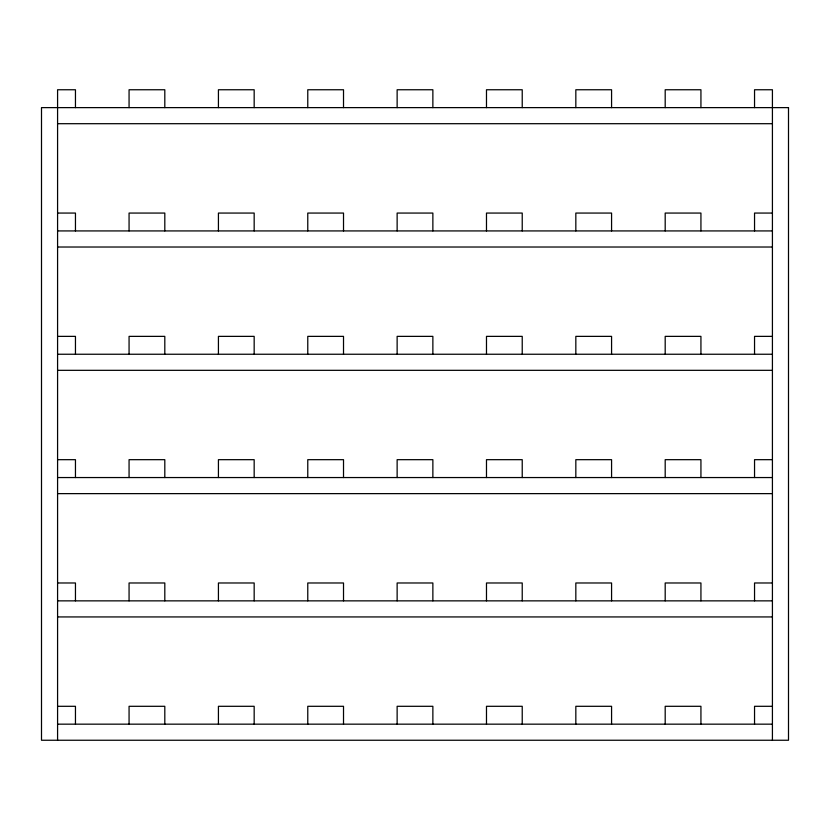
<?xml version="1.0" encoding="UTF-8"?>
<svg xmlns="http://www.w3.org/2000/svg" width="830" height="830" viewBox="0 0 830 830"><rect width="100%" height="100%" fill="white"/><g stroke="black" fill="none" stroke-linecap="round" stroke-linejoin="round"><path stroke-width="1.25" d="M57.581 123.701L772.419 123.701M57.581 213.061L75.457 213.061L75.457 230.927M772.419 213.061L754.543 213.061L754.543 230.927M57.581 230.927L772.419 230.927M57.581 247.018L772.419 247.018M57.581 336.368L75.457 336.368L75.457 354.244M772.419 336.368L754.543 336.368L754.543 354.244M57.581 354.244L772.419 354.244M57.581 370.325L772.419 370.325M57.581 459.675L75.457 459.675L75.457 477.551M772.419 459.675L754.543 459.675L754.543 477.551M57.581 477.551L772.419 477.551M57.581 493.632L772.419 493.632M57.581 582.982L75.457 582.982L75.457 600.858M772.419 582.982L754.543 582.982L754.543 600.858M57.581 600.858L772.419 600.858M57.581 616.939L772.419 616.939M57.581 706.299L75.457 706.299L75.457 724.165M772.419 706.299L754.543 706.299L754.543 724.165M57.581 724.165L772.419 724.165M772.419 740.246L772.419 89.754L754.543 89.754L754.543 107.62M700.935 107.62L700.935 89.754L665.193 89.754L665.193 107.62M700.935 230.927L700.935 213.061L665.193 213.061L665.193 230.927M700.935 354.244L700.935 336.368L665.193 336.368L665.193 354.244M700.935 477.551L700.935 459.675L665.193 459.675L665.193 477.551M700.935 600.858L700.935 582.982L665.193 582.982L665.193 600.858M700.935 724.165L700.935 706.299L665.193 706.299L665.193 724.165M611.575 107.62L611.575 89.754L575.833 89.754L575.833 107.62M611.575 230.927L611.575 213.061L575.833 213.061L575.833 230.927M611.575 354.244L611.575 336.368L575.833 336.368L575.833 354.244M611.575 477.551L611.575 459.675L575.833 459.675L575.833 477.551M611.575 600.858L611.575 582.982L575.833 582.982L575.833 600.858M611.575 724.165L611.575 706.299L575.833 706.299L575.833 724.165M522.226 107.62L522.226 89.754L486.484 89.754L486.484 107.62M522.226 230.927L522.226 213.061L486.484 213.061L486.484 230.927M522.226 354.244L522.226 336.368L486.484 336.368L486.484 354.244M522.226 477.551L522.226 459.675L486.484 459.675L486.484 477.551M522.226 600.858L522.226 582.982L486.484 582.982L486.484 600.858M522.226 724.165L522.226 706.299L486.484 706.299L486.484 724.165M432.866 107.62L432.866 89.754L397.134 89.754L397.134 107.62M432.866 230.927L432.866 213.061L397.134 213.061L397.134 230.927M432.866 354.244L432.866 336.368L397.134 336.368L397.134 354.244M432.866 477.551L432.866 459.675L397.134 459.675L397.134 477.551M432.866 600.858L432.866 582.982L397.134 582.982L397.134 600.858M432.866 724.165L432.866 706.299L397.134 706.299L397.134 724.165M343.516 107.62L343.516 89.754L307.774 89.754L307.774 107.62M343.516 230.927L343.516 213.061L307.774 213.061L307.774 230.927M343.516 354.244L343.516 336.368L307.774 336.368L307.774 354.244M343.516 477.551L343.516 459.675L307.774 459.675L307.774 477.551M343.516 600.858L343.516 582.982L307.774 582.982L307.774 600.858M343.516 724.165L343.516 706.299L307.774 706.299L307.774 724.165M254.167 107.62L254.167 89.754L218.425 89.754L218.425 107.62M254.167 230.927L254.167 213.061L218.425 213.061L218.425 230.927M254.167 354.244L254.167 336.368L218.425 336.368L218.425 354.244M254.167 477.551L254.167 459.675L218.425 459.675L218.425 477.551M254.167 600.858L254.167 582.982L218.425 582.982L218.425 600.858M254.167 724.165L254.167 706.299L218.425 706.299L218.425 724.165M164.807 107.62L164.807 89.754L129.065 89.754L129.065 107.62M164.807 230.927L164.807 213.061L129.065 213.061L129.065 230.927M164.807 354.244L164.807 336.368L129.065 336.368L129.065 354.244M164.807 477.551L164.807 459.675L129.065 459.675L129.065 477.551M164.807 600.858L164.807 582.982L129.065 582.982L129.065 600.858M164.807 724.165L164.807 706.299L129.065 706.299L129.065 724.165M75.457 107.62L75.457 89.754L57.581 89.754L57.581 740.246M788.5 107.62L41.5 107.62L41.5 740.246L788.5 740.246L788.5 107.62"/></g></svg>
